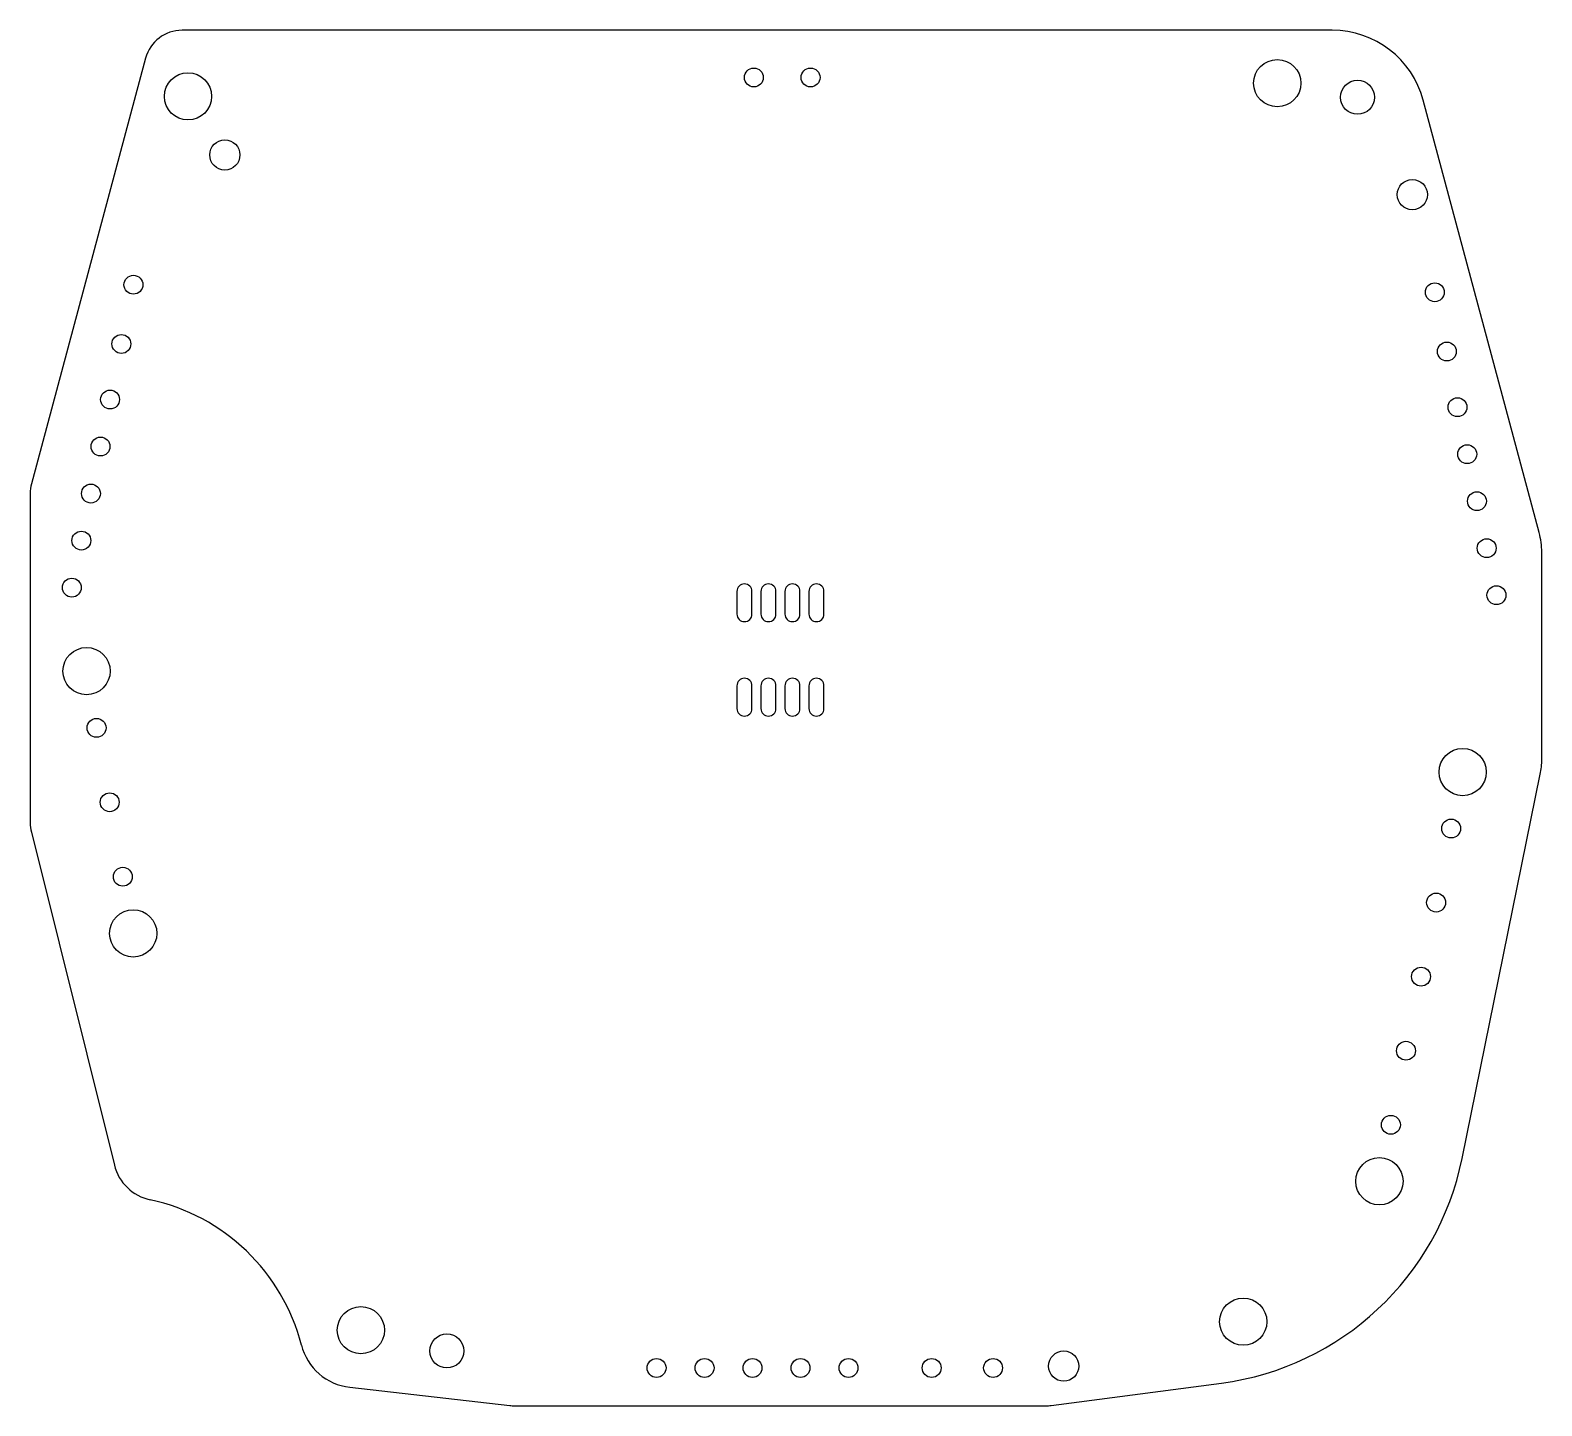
# Model space of a CAD drawing. Header units: millimetres. Extents: x 50.1 to 130.1, y 152.1 to 224.9.
import ezdxf

# ---------------------------------------------------------------- set-up
doc = ezdxf.new("R2010")
doc.units = ezdxf.units.MM

msp = doc.modelspace()

# ---------------------------------------------------------------- linework, layer by layer
at = {"color": 7, "linetype": 'Continuous', "lineweight": 25}
for p, q in [((118.991, 224.872), (58.124, 224.872)), ((56.192, 223.39), (50.158, 200.868)), ((129.953, 198.281), (123.821, 221.166)), ((50.089, 200.351), (50.089, 182.918)), ((130.089, 186.291), (130.089, 197.246)), ((87.489, 195.172), (87.489, 193.972)), ((88.289, 193.972), (88.289, 195.172)), ((88.759, 195.172), (88.759, 193.972)), ((89.559, 193.972), (89.559, 195.172)), ((90.029, 195.172), (90.029, 193.972)), ((90.829, 193.972), (90.829, 195.172)), ((91.299, 195.172), (91.299, 193.972)), ((92.099, 193.972), (92.099, 195.172)), ((87.489, 190.172), (87.489, 188.972)), ((88.289, 188.972), (88.289, 190.172)), ((88.759, 190.172), (88.759, 188.972)), ((89.559, 188.972), (89.559, 190.172)), ((90.029, 190.172), (90.029, 188.972)), ((90.829, 188.972), (90.829, 190.172)), ((91.299, 190.172), (91.299, 188.972)), ((92.099, 188.972), (92.099, 190.172)), ((125.871, 165.157), (130.009, 185.494)), ((50.149, 182.434), (54.543, 164.811)), ((67.005, 153.05), (75.477, 152.085)), ((104.119, 152.089), (113.13, 153.276)), ((75.703, 152.072), (103.858, 152.072))]:
    msp.add_line(p, q, dxfattribs=at)
for centre, radius in [((116.089, 222.072), 1.25), ((58.439, 221.372), 1.25), ((88.389, 222.372), 0.5), ((91.389, 222.372), 0.5), ((120.339, 221.322), 0.9), ((60.389, 218.272), 0.8), ((123.239, 216.172), 0.8), ((55.551, 211.404), 0.5), ((124.428, 211.004), 0.5), ((54.913, 208.268), 0.5), ((125.066, 207.868), 0.5), ((54.315, 205.328), 0.5), ((125.629, 204.921), 0.5), ((53.809, 202.839), 0.5), ((126.144, 202.434), 0.5), ((53.302, 200.35), 0.5), ((126.659, 199.947), 0.5), ((52.796, 197.861), 0.5), ((127.174, 197.459), 0.5), ((52.289, 195.372), 0.5), ((127.689, 194.972), 0.5), ((53.071, 190.954), 1.25), ((53.6, 187.951), 0.5), ((125.902, 185.611), 1.25), ((54.295, 184.011), 0.5), ((125.294, 182.622), 0.5), ((54.989, 180.072), 0.5), ((124.497, 178.703), 0.5), ((55.539, 177.072), 1.25), ((123.699, 174.783), 0.5), ((122.902, 170.863), 0.5), ((122.104, 166.943), 0.5), ((121.496, 163.955), 1.25), ((114.289, 156.522), 1.25), ((67.589, 156.072), 1.25), ((72.139, 154.972), 0.9), ((83.239, 154.072), 0.5), ((85.779, 154.072), 0.5), ((88.319, 154.072), 0.5), ((90.859, 154.072), 0.5), ((93.399, 154.072), 0.5), ((97.799, 154.072), 0.5), ((101.049, 154.072), 0.5), ((104.789, 154.172), 0.8)]:
    msp.add_circle(centre, radius, dxfattribs=at)
for centre, radius, start, end in [((58.124, 222.872), 2, 90, 165), ((118.991, 219.872), 5, 15, 90), ((52.089, 200.351), 2, 165, 180), ((126.089, 197.246), 4, 0, 15), ((87.889, 195.172), 0.4, 0, 180), ((89.159, 195.172), 0.4, 0, 180), ((90.429, 195.172), 0.4, 0, 180), ((91.699, 195.172), 0.4, 0, 180), ((87.889, 193.972), 0.4, 180, 0), ((89.159, 193.972), 0.4, 180, 0), ((90.429, 193.972), 0.4, 180, 0), ((91.699, 193.972), 0.4, 180, 0), ((87.889, 190.172), 0.4, 0, 180), ((89.159, 190.172), 0.4, 0, 180), ((90.429, 190.172), 0.4, 0, 180), ((91.699, 190.172), 0.4, 0, 180), ((87.889, 188.972), 0.4, 180, 0), ((89.159, 188.972), 0.4, 180, 0), ((90.429, 188.972), 0.4, 180, 0), ((91.699, 188.972), 0.4, 180, 0), ((126.089, 186.291), 4, 348.5, 0), ((52.089, 182.918), 2, 180, 194), ((56.968, 165.416), 2.5, 194, 257.82977), ((111.173, 168.147), 15, 277.5, 348.5), ((54.216, 152.653), 10.557, 14.42918, 77.82977), ((67.345, 156.031), 3, 194.42918, 263.5), ((75.703, 154.072), 2, 263.5, 270), ((103.858, 154.072), 2, 270, 277.5)]:
    msp.add_arc(centre, radius, start, end, dxfattribs=at)

doc.saveas('drawing.dxf')
